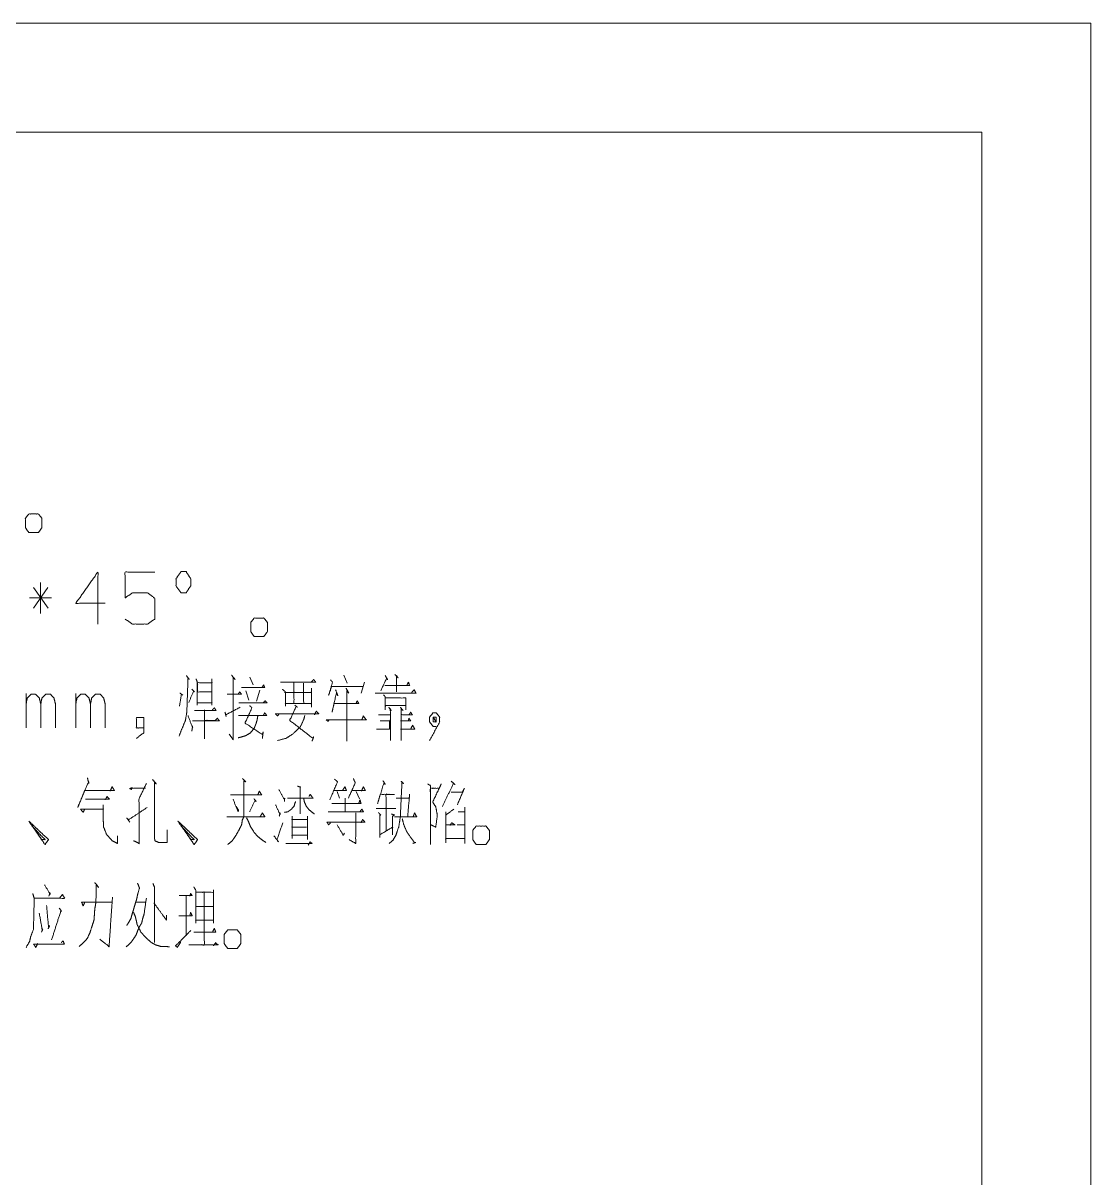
# Model space of a CAD drawing. Header units: millimetres. Extents: x 2210 to 79821, y -19430 to 2344.
# Drawn here: x 7049 to 7097.9, y 1736.9 to 1789.8 of the extents above; entities that cross this region are included whole.
import ezdxf

# ---------------------------------------------------------------- set-up
doc = ezdxf.new("R2010")
doc.units = ezdxf.units.MM
doc.layers.add('101', color=7, linetype='Continuous', true_color=0xffffff)

msp = doc.modelspace()

# ---------------------------------------------------------------- linework, layer by layer
at = {"layer": '101', "color": 133, "linetype": 'Continuous', "lineweight": 18}
for p, q in [((7097.916, 1789.822), (6677.916, 1789.822)), ((7097.916, 1492.822), (7097.916, 1789.822)), ((7092.916, 1784.822), (6702.916, 1784.822)), ((7092.916, 1497.822), (7092.916, 1784.822))]:
    msp.add_line(p, q, dxfattribs=at)
at = {"layer": '101', "color": 72, "linetype": 'Continuous', "lineweight": 18}
for p, q in [((7049.494, 1763.978), (7050.165, 1763.028)), ((7050.148, 1763.978), (7049.494, 1763.028)), ((7049.812, 1762.778), (7049.812, 1764.203)), ((7050.325, 1763.503), (7049.317, 1763.503)), ((7059.395, 1759.866), (7059.554, 1759.516)), ((7063.701, 1759.966), (7063.86, 1759.591)), ((7064.655, 1759.641), (7064.496, 1759.141)), ((7049.158, 1757.541), (7049.158, 1759.116)), ((7051.434, 1757.541), (7051.434, 1759.116)), ((7059.218, 1759.241), (7059.36, 1758.816)), ((7059.855, 1759.266), (7059.713, 1758.766)), ((7063.4, 1754.628), (7063.506, 1754.328)), ((7063.771, 1754.328), (7063.771, 1753.703)), ((7064.266, 1754.628), (7064.425, 1754.303)), ((7068.89, 1753.103), (7069.226, 1753.103)), ((7054.206, 1749.566), (7054.63, 1749.566)), ((7056.482, 1749.841), (7056.482, 1748.016)), ((7056.924, 1749.366), (7057.702, 1749.366))]:
    msp.add_line(p, q, dxfattribs=at)
for points, knots in [([(7049.123, 1766.716), (7049.123, 1767.141), (7049.282, 1767.341), (7049.724, 1767.341), (7049.883, 1767.141), (7049.883, 1766.716), (7049.724, 1766.491), (7049.282, 1766.491), (7049.123, 1766.716)], [0, 0, 0.152003, 0.243407, 0.401443, 0.492847, 0.64485, 0.743407, 0.901443, 1, 1]), ([(7052.778, 1763.253), (7051.434, 1763.253), (7052.442, 1764.678), (7052.442, 1762.303)], [0, 0, 0.245869, 0.565293, 1, 1]), ([(7053.693, 1762.528), (7054.029, 1762.303), (7054.718, 1762.303), (7055.054, 1762.528), (7055.054, 1763.478), (7054.718, 1763.728), (7054.029, 1763.728), (7053.693, 1763.503), (7053.693, 1764.678), (7055.054, 1764.678)], [0, 0, 0.062227, 0.168343, 0.23057, 0.376815, 0.441263, 0.547379, 0.609606, 0.790492, 1, 1]), ([(7056.253, 1763.728), (7056.482, 1763.728), (7056.694, 1764.053), (7056.694, 1764.378), (7056.482, 1764.703), (7056.253, 1764.703), (7056.023, 1764.378), (7056.023, 1764.053), (7056.253, 1763.728)], [0, 0, 0.08568, 0.230391, 0.351581, 0.496291, 0.581972, 0.730391, 0.851581, 1, 1]), ([(7059.445, 1761.953), (7059.445, 1762.378), (7059.604, 1762.578), (7060.046, 1762.578), (7060.205, 1762.378), (7060.205, 1761.953), (7060.046, 1761.728), (7059.604, 1761.728), (7059.445, 1761.953)], [0, 0, 0.152003, 0.243407, 0.401443, 0.492847, 0.64485, 0.743407, 0.901443, 1, 1]), ([(7066.048, 1759.991), (7066.189, 1759.841), (7066.118, 1759.941), (7066.118, 1759.191)], [0, 0, 0.191137, 0.304678, 1, 1]), ([(7056.5, 1759.941), (7056.624, 1759.766), (7056.571, 1759.841), (7056.518, 1758.266), (7056.447, 1757.866), (7056.288, 1757.491), (7056.164, 1757.166)], [0, 0, 0.070416, 0.10059, 0.618408, 0.751879, 0.88573, 1, 1]), ([(7056.942, 1759.791), (7056.995, 1759.641), (7056.995, 1758.591), (7056.995, 1758.691), (7057.667, 1758.691), (7057.667, 1758.591), (7057.667, 1759.791), (7057.667, 1759.616), (7057.013, 1759.616), (7057.013, 1759.191), (7057.649, 1759.191)], [0, 0, 0.030765, 0.233822, 0.253161, 0.383045, 0.402384, 0.634445, 0.668287, 0.794757, 0.876944, 1, 1]), ([(7058.564, 1759.966), (7058.723, 1759.766), (7058.635, 1759.841), (7058.635, 1757.016), (7058.458, 1757.266)], [0, 0, 0.072951, 0.106035, 0.912581, 1, 1]), ([(7059.024, 1759.391), (7060.084, 1759.391), (7060.031, 1759.516), (7059.961, 1759.391)], [0, 0, 0.791484, 0.892824, 1, 1]), ([(7060.805, 1759.641), (7062.414, 1759.641), (7062.326, 1759.766), (7062.219, 1759.641)], [0, 0, 0.835358, 0.914854, 1, 1]), ([(7060.894, 1759.316), (7061.035, 1759.191), (7061.035, 1758.541), (7061.035, 1758.666), (7062.219, 1758.666), (7062.219, 1758.491), (7062.219, 1759.366), (7062.219, 1759.166), (7060.982, 1759.166), (7061.424, 1759.166), (7061.424, 1759.616), (7061.424, 1758.666), (7061.866, 1758.666), (7061.866, 1759.591)], [0, 0, 0.024059, 0.106927, 0.122862, 0.273834, 0.296144, 0.407697, 0.433195, 0.590924, 0.647255, 0.704624, 0.825737, 0.882073, 1, 1]), ([(7063.1, 1759.741), (7063.188, 1759.641), (7063.011, 1759.041), (7063.153, 1759.441), (7064.567, 1759.441)], [0, 0, 0.051383, 0.292218, 0.455567, 1, 1]), ([(7065.606, 1759.941), (7065.712, 1759.741), (7065.677, 1759.841), (7065.394, 1759.241)], [0, 0, 0.227343, 0.333861, 1, 1]), ([(7065.588, 1759.491), (7066.719, 1759.491), (7066.666, 1759.641), (7066.596, 1759.516)], [0, 0, 0.788885, 0.899843, 1, 1]), ([(7049.158, 1758.641), (7049.211, 1758.916), (7049.388, 1759.091), (7049.582, 1759.091), (7049.759, 1758.916), (7049.83, 1758.641), (7049.83, 1757.541)], [0, 0, 0.118881, 0.224452, 0.306981, 0.412552, 0.533082, 1, 1]), ([(7049.83, 1758.641), (7049.883, 1758.916), (7050.059, 1759.091), (7050.272, 1759.091), (7050.431, 1758.916), (7050.501, 1758.641), (7050.501, 1757.541)], [0, 0, 0.118603, 0.223944, 0.313758, 0.413912, 0.534159, 1, 1]), ([(7051.434, 1758.641), (7051.487, 1758.916), (7051.664, 1759.091), (7051.859, 1759.091), (7052.035, 1758.916), (7052.106, 1758.641), (7052.106, 1757.541)], [0, 0, 0.118877, 0.224461, 0.306989, 0.41256, 0.533084, 1, 1]), ([(7052.106, 1758.641), (7052.159, 1758.916), (7052.336, 1759.091), (7052.548, 1759.091), (7052.707, 1758.916), (7052.778, 1758.641), (7052.778, 1757.541)], [0, 0, 0.118606, 0.223933, 0.313763, 0.413917, 0.534162, 1, 1]), ([(7056.2, 1759.141), (7056.341, 1759.041), (7056.27, 1759.091), (7056.182, 1758.541)], [0, 0, 0.21204, 0.31808, 1, 1]), ([(7056.747, 1759.316), (7056.871, 1759.191), (7056.836, 1759.241), (7056.606, 1758.716)], [0, 0, 0.217091, 0.292651, 1, 1]), ([(7058.37, 1759.091), (7059.024, 1759.091), (7058.936, 1759.191), (7058.865, 1759.091)], [0, 0, 0.718726, 0.865406, 1, 1]), ([(7063.329, 1759.291), (7063.435, 1759.016), (7063.365, 1759.141), (7063.17, 1758.266), (7063.259, 1758.666), (7064.39, 1758.666), (7064.319, 1758.791), (7064.266, 1758.666)], [0, 0, 0.093424, 0.138952, 0.423057, 0.552898, 0.911447, 0.956962, 1, 1]), ([(7063.807, 1759.366), (7063.93, 1759.141), (7063.842, 1759.241), (7063.842, 1756.941)], [0, 0, 0.095448, 0.145054, 1, 1]), ([(7065.146, 1759.141), (7067.002, 1759.141), (7066.932, 1759.291), (7066.808, 1759.166)], [0, 0, 0.844519, 0.919979, 1, 1]), ([(7065.518, 1759.066), (7065.606, 1758.966), (7065.606, 1758.366), (7065.606, 1758.566), (7066.543, 1758.566), (7066.543, 1758.366), (7066.543, 1758.916), (7065.588, 1758.916)], [0, 0, 0.037336, 0.205178, 0.261123, 0.523184, 0.57913, 0.732989, 1, 1]), ([(7056.871, 1758.341), (7057.861, 1758.341), (7057.773, 1758.466), (7057.684, 1758.366)], [0, 0, 0.775514, 0.895461, 1, 1]), ([(7058.264, 1758.266), (7058.317, 1758.066), (7058.299, 1758.141), (7058.953, 1758.491)], [0, 0, 0.201732, 0.276862, 1, 1]), ([(7058.9, 1758.691), (7060.19, 1758.691), (7060.102, 1758.791), (7060.014, 1758.691)], [0, 0, 0.828612, 0.914297, 1, 1]), ([(7059.395, 1758.566), (7059.501, 1758.466), (7059.183, 1757.766), (7059.978, 1757.241), (7060.014, 1757.366), (7059.978, 1757.066)], [0, 0, 0.063382, 0.397729, 0.812145, 0.868638, 1, 1]), ([(7061.459, 1758.591), (7061.583, 1758.491), (7061.53, 1758.541), (7061.23, 1757.891), (7062.29, 1757.066), (7062.326, 1757.141), (7062.255, 1756.941)], [0, 0, 0.061503, 0.089682, 0.36651, 0.885931, 0.917988, 1, 1]), ([(7065.765, 1758.491), (7065.871, 1758.341), (7065.836, 1758.416), (7065.836, 1756.966)], [0, 0, 0.107013, 0.15532, 1, 1]), ([(7066.295, 1758.491), (7066.419, 1758.341), (7066.331, 1758.416), (7066.331, 1756.966), (7066.331, 1758.141), (7066.843, 1758.141), (7066.772, 1758.266), (7066.684, 1758.141)], [0, 0, 0.051928, 0.082886, 0.470105, 0.783885, 0.92077, 0.959118, 1, 1]), ([(7054.542, 1757.541), (7054.206, 1757.541), (7054.206, 1758.016), (7054.542, 1758.016), (7054.542, 1757.316), (7054.206, 1757.066)], [0, 0, 0.148256, 0.357928, 0.506184, 0.815178, 1, 1]), ([(7056.571, 1758.116), (7056.783, 1757.541), (7056.783, 1757.641), (7056.747, 1757.391)], [0, 0, 0.63485, 0.738443, 1, 1]), ([(7056.783, 1757.866), (7058.002, 1757.866), (7057.914, 1757.991), (7057.826, 1757.891), (7057.331, 1757.891), (7057.331, 1758.366), (7057.331, 1757.041)], [0, 0, 0.320853, 0.361123, 0.396236, 0.526437, 0.651407, 1, 1]), ([(7059.766, 1758.091), (7059.731, 1757.891), (7059.678, 1757.716), (7059.607, 1757.541), (7059.43, 1757.316), (7059.218, 1757.191), (7059.059, 1757.141), (7058.865, 1757.091)], [0, 0, 0.137747, 0.261753, 0.389764, 0.583803, 0.750757, 0.863849, 1, 1]), ([(7058.883, 1758.116), (7060.173, 1758.116), (7060.084, 1758.241), (7060.031, 1758.141)], [0, 0, 0.828938, 0.927288, 1, 1]), ([(7060.752, 1758.191), (7060.664, 1758.091), (7060.576, 1758.191), (7062.555, 1758.191), (7062.449, 1758.316), (7062.361, 1758.141)], [0, 0, 0.051205, 0.102409, 0.861895, 0.924791, 1, 1]), ([(7061.919, 1758.116), (7061.866, 1757.916), (7061.707, 1757.591), (7061.371, 1757.266), (7061.053, 1757.066), (7060.664, 1756.966)], [0, 0, 0.114092, 0.313636, 0.571366, 0.778588, 1, 1]), ([(7063.029, 1757.916), (7062.976, 1757.841), (7062.905, 1757.916), (7064.726, 1757.916), (7064.602, 1758.091), (7064.531, 1757.916)], [0, 0, 0.037986, 0.080605, 0.833347, 0.921963, 1, 1]), ([(7065.288, 1758.141), (7065.853, 1758.141), (7065.8, 1758.141), (7065.836, 1758.141), (7065.836, 1757.866), (7065.376, 1757.866), (7065.8, 1757.866), (7065.8, 1757.491), (7065.199, 1757.491)], [0, 0, 0.202817, 0.221822, 0.234497, 0.333111, 0.497902, 0.650019, 0.784493, 1, 1]), ([(7066.295, 1757.866), (7066.772, 1757.866), (7066.684, 1757.991), (7066.666, 1757.866)], [0, 0, 0.630796, 0.833141, 1, 1]), ([(7067.935, 1757.616), (7067.794, 1757.616), (7067.635, 1757.816), (7067.635, 1758.041), (7067.794, 1758.241), (7067.935, 1758.241), (7068.094, 1758.041), (7068.094, 1757.816), (7067.635, 1756.966)], [0, 0, 0.057342, 0.160988, 0.25224, 0.35588, 0.413221, 0.516861, 0.608113, 1, 1]), ([(7067.794, 1757.816), (7067.935, 1757.816), (7067.794, 1758.041), (7067.794, 1757.816)], [0, 0, 0.223671, 0.644056, 1, 1]), ([(7067.935, 1757.816), (7067.935, 1758.041), (7067.794, 1758.041)], [0, 0, 0.614104, 1, 1]), ([(7066.295, 1757.491), (7066.949, 1757.491), (7066.861, 1757.666), (7066.772, 1757.516)], [0, 0, 0.638576, 0.830011, 1, 1]), ([(7051.965, 1755.253), (7052.035, 1755.003), (7052.018, 1755.078), (7051.523, 1753.903), (7051.841, 1754.678), (7053.202, 1754.678), (7053.096, 1754.853), (7053.008, 1754.653)], [0, 0, 0.061361, 0.07956, 0.380697, 0.578571, 0.900027, 0.948361, 1, 1]), ([(7059.059, 1755.228), (7059.218, 1755.078), (7059.13, 1755.103), (7059.13, 1753.478), (7059.059, 1753.328), (7059.024, 1753.103), (7058.883, 1752.828), (7058.723, 1752.553), (7058.6, 1752.378), (7058.388, 1752.203)], [0, 0, 0.063463, 0.090125, 0.561784, 0.609911, 0.676017, 0.765773, 0.857985, 0.920185, 1, 1]), ([(7064.142, 1755.228), (7064.231, 1755.028), (7063.913, 1754.328)], [0, 0, 0.22142, 1, 1]), ([(7054.011, 1754.828), (7053.976, 1754.728), (7053.888, 1754.778), (7054.63, 1754.778)], [0, 0, 0.111661, 0.218529, 1, 1]), ([(7054.665, 1755.003), (7054.33, 1754.303), (7054.33, 1752.253), (7054.082, 1752.378)], [0, 0, 0.250157, 0.910679, 1, 1]), ([(7054.948, 1755.178), (7055.125, 1754.978), (7055.037, 1755.028), (7055.037, 1752.503), (7055.054, 1752.378), (7055.213, 1752.303), (7055.62, 1752.303), (7055.62, 1752.878)], [0, 0, 0.063897, 0.0882, 0.692686, 0.722907, 0.765013, 0.862341, 1, 1]), ([(7060.735, 1754.728), (7060.982, 1754.278), (7061, 1754.328), (7060.982, 1754.178)], [0, 0, 0.715633, 0.789525, 1, 1]), ([(7061.583, 1754.878), (7061.725, 1754.828), (7061.707, 1754.853), (7061.707, 1753.603), (7061.707, 1754.328), (7061.124, 1754.328), (7062.29, 1754.328), (7062.166, 1754.503), (7062.113, 1754.403)], [0, 0, 0.035429, 0.042657, 0.337959, 0.509236, 0.647032, 0.922625, 0.973257, 1, 1]), ([(7063.276, 1755.203), (7063.418, 1755.078), (7063.064, 1754.253)], [0, 0, 0.173729, 1, 1]), ([(7063.276, 1754.678), (7063.824, 1754.678), (7063.754, 1754.853), (7063.648, 1754.678)], [0, 0, 0.582093, 0.78261, 1, 1]), ([(7064.072, 1754.678), (7064.69, 1754.678), (7064.602, 1754.853), (7064.514, 1754.653)], [0, 0, 0.598675, 0.788403, 1, 1]), ([(7065.5, 1755.128), (7065.606, 1754.953), (7065.535, 1755.003), (7065.252, 1754.078), (7065.376, 1754.503), (7066.03, 1754.503), (7065.641, 1754.503), (7065.641, 1752.853), (7065.641, 1753.853), (7065.182, 1753.853), (7066.083, 1753.853)], [0, 0, 0.030292, 0.04311, 0.186306, 0.251836, 0.348651, 0.406217, 0.650485, 0.798525, 0.866556, 1, 1]), ([(7066.331, 1755.103), (7066.437, 1755.003), (7066.366, 1755.028), (7066.295, 1753.478), (7066.225, 1753.028), (7066.101, 1752.653), (7065.959, 1752.403), (7065.783, 1752.253)], [0, 0, 0.046393, 0.070258, 0.564119, 0.709105, 0.834788, 0.926207, 1, 1]), ([(7067.547, 1754.978), (7067.67, 1754.903), (7067.67, 1752.203), (7067.67, 1754.778), (7068.077, 1754.778), (7068.165, 1754.978), (7067.776, 1754.153), (7067.918, 1753.928), (7067.988, 1753.553), (7067.918, 1753.003), (7067.653, 1753.128)], [0, 0, 0.017119, 0.336572, 0.641237, 0.689333, 0.715203, 0.823112, 0.854555, 0.899706, 0.965316, 1, 1]), ([(7068.625, 1755.103), (7068.801, 1754.953), (7068.731, 1755.003), (7068.218, 1753.953)], [0, 0, 0.155925, 0.214183, 1, 1]), ([(7068.625, 1754.603), (7069.137, 1754.603), (7069.226, 1754.778), (7068.908, 1754.028)], [0, 0, 0.336489, 0.465187, 1, 1]), ([(7051.876, 1754.278), (7052.972, 1754.278), (7052.866, 1754.403), (7052.778, 1754.253)], [0, 0, 0.764258, 0.878591, 1, 1]), ([(7058.511, 1754.478), (7059.943, 1754.478), (7059.837, 1754.653), (7059.766, 1754.478)], [0, 0, 0.784445, 0.896569, 1, 1]), ([(7058.635, 1754.278), (7058.865, 1753.703), (7058.883, 1753.778), (7058.776, 1753.953)], [0, 0, 0.687336, 0.772875, 1, 1]), ([(7059.59, 1754.303), (7059.696, 1754.178), (7059.625, 1754.203), (7059.395, 1753.703)], [0, 0, 0.207707, 0.30272, 1, 1]), ([(7061.495, 1754.178), (7061.424, 1753.953), (7061.283, 1753.803), (7061.141, 1753.703), (7060.982, 1753.678)], [0, 0, 0.30385, 0.569427, 0.792587, 1, 1]), ([(7061.866, 1754.328), (7061.901, 1754.153), (7061.99, 1753.953), (7062.131, 1753.778), (7062.361, 1753.603)], [0, 0, 0.195971, 0.43598, 0.682961, 1, 1]), ([(7063.153, 1754.078), (7064.496, 1754.078), (7064.443, 1754.253), (7064.39, 1754.078)], [0, 0, 0.786012, 0.89301, 1, 1]), ([(7066.101, 1754.328), (7066.702, 1754.328), (7066.719, 1754.503), (7066.631, 1753.503)], [0, 0, 0.337467, 0.436241, 1, 1]), ([(7051.841, 1753.828), (7051.77, 1753.678), (7051.647, 1753.828), (7052.689, 1753.828), (7052.689, 1754.028), (7052.689, 1753.353), (7052.707, 1753.003), (7052.848, 1752.653), (7053.096, 1752.378), (7053.343, 1752.253), (7053.343, 1752.603)], [0, 0, 0.041424, 0.089999, 0.350497, 0.400454, 0.569068, 0.656608, 0.750901, 0.843309, 0.912566, 1, 1]), ([(7053.764, 1753.428), (7053.905, 1753.228), (7053.835, 1753.328), (7054.701, 1753.903)], [0, 0, 0.174089, 0.261134, 1, 1]), ([(7058.352, 1753.478), (7060.084, 1753.478), (7059.978, 1753.653), (7059.872, 1753.478)], [0, 0, 0.808879, 0.904439, 1, 1]), ([(7060.576, 1754.028), (7060.788, 1753.578), (7060.788, 1753.653), (7060.752, 1753.503)], [0, 0, 0.684664, 0.787901, 1, 1]), ([(7062.994, 1753.703), (7064.602, 1753.703), (7064.531, 1753.828), (7064.443, 1753.703)], [0, 0, 0.844251, 0.919636, 1, 1]), ([(7064.249, 1753.653), (7064.249, 1752.253), (7063.948, 1752.428)], [0, 0, 0.801044, 1, 1]), ([(7065.288, 1753.678), (7065.394, 1753.553), (7065.358, 1753.603), (7065.358, 1752.528), (7065.358, 1752.653), (7065.942, 1753.003), (7065.942, 1752.653), (7065.942, 1753.503), (7066.03, 1753.553), (7065.889, 1753.603)], [0, 0, 0.046084, 0.063299, 0.365531, 0.400678, 0.59192, 0.690318, 0.929287, 0.957838, 1, 1]), ([(7066.03, 1753.478), (7067.038, 1753.478), (7066.949, 1753.653), (7066.879, 1753.478)], [0, 0, 0.723606, 0.86443, 1, 1]), ([(7068.748, 1753.828), (7068.377, 1753.553), (7068.377, 1753.703), (7068.377, 1752.278), (7068.377, 1752.478), (7069.243, 1752.478), (7069.243, 1752.253), (7069.243, 1753.903), (7069.243, 1753.703), (7068.943, 1753.703)], [0, 0, 0.084319, 0.111697, 0.371805, 0.40831, 0.566394, 0.607464, 0.908646, 0.945155, 1, 1]), ([(7049.423, 1753.053), (7050.024, 1752.428), (7049.883, 1752.428), (7049.282, 1753.278), (7050.024, 1752.203), (7050.183, 1752.428), (7049.282, 1753.278)], [0, 0, 0.178028, 0.207066, 0.420802, 0.689039, 0.745613, 1, 1]), ([(7056.253, 1753.053), (7056.853, 1752.428), (7056.712, 1752.428), (7056.111, 1753.278), (7056.853, 1752.203), (7057.013, 1752.428), (7056.111, 1753.278)], [0, 0, 0.178024, 0.207055, 0.420793, 0.68903, 0.745609, 1, 1]), ([(7059.254, 1753.428), (7059.342, 1753.253), (7059.43, 1753.028), (7059.59, 1752.778), (7059.731, 1752.603), (7059.943, 1752.428), (7060.137, 1752.303)], [0, 0, 0.133804, 0.298787, 0.501019, 0.654563, 0.842241, 1, 1]), ([(7060.505, 1752.603), (7060.717, 1752.328), (7060.646, 1752.428), (7060.912, 1753.203)], [0, 0, 0.269451, 0.364473, 1, 1]), ([(7061.336, 1753.503), (7061.336, 1752.478), (7061.336, 1752.628), (7062.043, 1752.628), (7062.043, 1752.428), (7062.043, 1753.503), (7062.043, 1753.353), (7061.336, 1753.353), (7061.336, 1753.003), (7061.99, 1753.003)], [0, 0, 0.204267, 0.23416, 0.375056, 0.41491, 0.629137, 0.659031, 0.799927, 0.869674, 1, 1]), ([(7063.1, 1753.203), (7063.011, 1753.103), (7062.941, 1753.228), (7064.673, 1753.228), (7064.567, 1753.353), (7064.496, 1753.203)], [0, 0, 0.057051, 0.118455, 0.859027, 0.929108, 1, 1]), ([(7066.384, 1753.378), (7066.454, 1753.103), (7066.596, 1752.778), (7066.949, 1752.278), (7067.002, 1752.303), (7066.861, 1752.253)], [0, 0, 0.194567, 0.437432, 0.857033, 0.89721, 1, 1]), ([(7068.413, 1753.103), (7068.801, 1753.103), (7068.642, 1753.203), (7068.572, 1753.078)], [0, 0, 0.539794, 0.800633, 1, 1]), ([(7063.4, 1753.103), (7063.683, 1752.628), (7063.736, 1752.728)], [0, 0, 0.830038, 1, 1]), ([(7069.611, 1752.428), (7069.611, 1752.853), (7069.77, 1753.053), (7070.212, 1753.053), (7070.371, 1752.853), (7070.371, 1752.428), (7070.212, 1752.203), (7069.77, 1752.203), (7069.611, 1752.428)], [0, 0, 0.151999, 0.2434, 0.401446, 0.492848, 0.644846, 0.7434, 0.901446, 1, 1]), ([(7061.053, 1752.253), (7062.255, 1752.253), (7062.166, 1752.328), (7062.078, 1752.178)], [0, 0, 0.80561, 0.883295, 1, 1]), ([(7052.301, 1750.466), (7052.477, 1750.241), (7052.371, 1750.341), (7052.354, 1749.566), (7052.301, 1749.241), (7052.283, 1748.966), (7052.265, 1748.741), (7052.177, 1748.466), (7052.071, 1748.141), (7051.947, 1747.891), (7051.788, 1747.716), (7051.594, 1747.541)], [0, 0, 0.083048, 0.125361, 0.350355, 0.445931, 0.525911, 0.591416, 0.675253, 0.774476, 0.855434, 0.924078, 1, 1]), ([(7049.458, 1749.966), (7049.529, 1749.741), (7049.494, 1748.316), (7049.37, 1747.991), (7049.317, 1747.766), (7049.158, 1747.491)], [0, 0, 0.092202, 0.649474, 0.785424, 0.875797, 1, 1]), ([(7050.006, 1750.366), (7050.254, 1749.916), (7050.254, 1749.991), (7050.201, 1749.841)], [0, 0, 0.686905, 0.787212, 1, 1]), ([(7054.259, 1750.441), (7054.347, 1750.216), (7054.259, 1749.891), (7054.224, 1749.716), (7054.153, 1749.491), (7054.082, 1749.241), (7054.011, 1749.016), (7053.958, 1748.816), (7053.87, 1748.666), (7053.764, 1748.491)], [0, 0, 0.116544, 0.278914, 0.364995, 0.478698, 0.603948, 0.717657, 0.817411, 0.901343, 1, 1]), ([(7054.966, 1750.416), (7055.037, 1750.241), (7055.037, 1747.716)], [0, 0, 0.069548, 1, 1]), ([(7056.164, 1749.866), (7056.765, 1749.866), (7056.694, 1749.966), (7056.659, 1749.841)], [0, 0, 0.704243, 0.847783, 1, 1]), ([(7056.836, 1750.266), (7056.924, 1750.116), (7056.924, 1748.616), (7056.924, 1748.741), (7057.737, 1748.741), (7057.737, 1748.616), (7057.737, 1750.116), (7057.737, 1750.016), (7056.924, 1750.016), (7057.313, 1750.016), (7057.313, 1747.616), (7056.606, 1747.616), (7057.949, 1747.616), (7057.861, 1747.666), (7057.843, 1747.716), (7057.737, 1747.566)], [0, 0, 0.016855, 0.162097, 0.1742, 0.252927, 0.26503, 0.410273, 0.419956, 0.498683, 0.536335, 0.768722, 0.837177, 0.967246, 0.977079, 0.982212, 1, 1]), ([(7049.529, 1749.741), (7050.925, 1749.741), (7050.819, 1749.916), (7050.678, 1749.741)], [0, 0, 0.764715, 0.876776, 1, 1]), ([(7050.095, 1749.416), (7050.183, 1748.441), (7050.236, 1748.491), (7050.165, 1748.341)], [0, 0, 0.803978, 0.86383, 1, 1]), ([(7051.841, 1749.541), (7051.77, 1749.391), (7051.7, 1749.566), (7053.096, 1749.566)], [0, 0, 0.094703, 0.202501, 1, 1]), ([(7053.114, 1749.791), (7052.955, 1747.541), (7052.53, 1747.866)], [0, 0, 0.808463, 1, 1]), ([(7054.665, 1749.741), (7054.559, 1749.016), (7054.489, 1748.791), (7054.453, 1748.616), (7054.347, 1748.441), (7054.259, 1748.241), (7054.206, 1748.091), (7054.082, 1747.891), (7053.976, 1747.741), (7053.746, 1747.516)], [0, 0, 0.296651, 0.392137, 0.464418, 0.547261, 0.635793, 0.70021, 0.795414, 0.869798, 1, 1]), ([(7055.001, 1749.541), (7055.584, 1748.741), (7055.584, 1748.966)], [0, 0, 0.81482, 1, 1]), ([(7049.759, 1749.066), (7049.9, 1748.266), (7049.918, 1748.341), (7049.865, 1748.191)], [0, 0, 0.774783, 0.848276, 1, 1]), ([(7050.678, 1749.291), (7050.784, 1749.141), (7050.749, 1749.166), (7050.325, 1747.841)], [0, 0, 0.113532, 0.140289, 1, 1]), ([(7054.082, 1749.091), (7054.153, 1748.916), (7054.206, 1748.716), (7054.241, 1748.541), (7054.418, 1748.191), (7054.506, 1748.091), (7054.754, 1747.841), (7054.895, 1747.716), (7055.072, 1747.616), (7055.319, 1747.541), (7055.549, 1747.541), (7055.726, 1747.516)], [0, 0, 0.075189, 0.157619, 0.228742, 0.384949, 0.43812, 0.578243, 0.65343, 0.734337, 0.837338, 0.928876, 1, 1]), ([(7056.147, 1748.941), (7056.765, 1748.941), (7056.694, 1749.091), (7056.659, 1748.966)], [0, 0, 0.676561, 0.857939, 1, 1]), ([(7056.836, 1748.191), (7057.843, 1748.191), (7057.773, 1748.366), (7057.702, 1748.216)], [0, 0, 0.739673, 0.878251, 1, 1]), ([(7056.235, 1747.741), (7056.076, 1747.491), (7056.005, 1747.566), (7056.694, 1748.266)], [0, 0, 0.214432, 0.289046, 1, 1]), ([(7058.229, 1747.666), (7058.229, 1748.091), (7058.388, 1748.291), (7058.83, 1748.291), (7058.989, 1748.091), (7058.989, 1747.666), (7058.83, 1747.441), (7058.388, 1747.441), (7058.229, 1747.666)], [0, 0, 0.151999, 0.2434, 0.401446, 0.492848, 0.644846, 0.7434, 0.901446, 1, 1]), ([(7049.688, 1747.666), (7049.6, 1747.491), (7049.512, 1747.641), (7050.908, 1747.641), (7050.855, 1747.791), (7050.766, 1747.716)], [0, 0, 0.096031, 0.181315, 0.86528, 0.943215, 1, 1])]:
    msp.add_open_spline(points, degree=1, knots=knots, dxfattribs=at)

doc.saveas('drawing.dxf')
